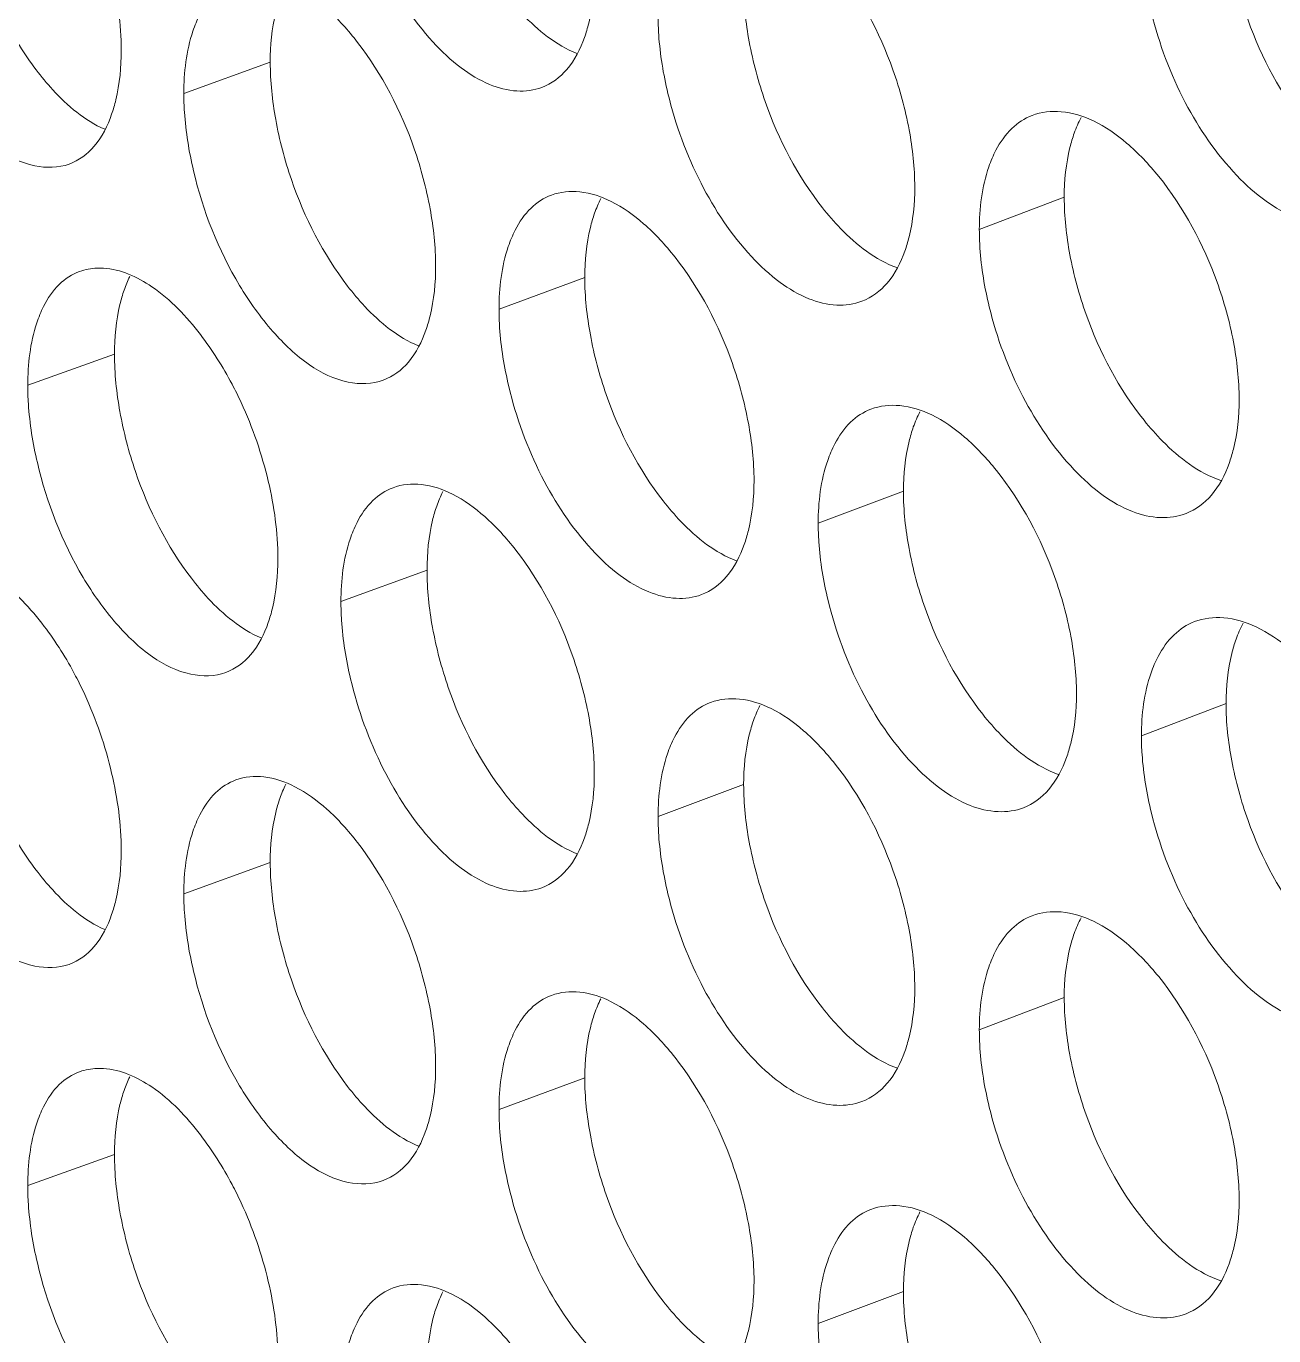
# Model space of a CAD drawing. Header units: millimetres. Extents: x 1177 to 4147, y 93 to 2194.
# Drawn here: x 2523.34 to 2535.62, y 744.59 to 757.48 of the extents above; entities that cross this region are included whole.
import ezdxf

# ---------------------------------------------------------------- set-up
doc = ezdxf.new("R2010")
doc.units = ezdxf.units.MM
doc.header["$LTSCALE"] = 0.1
doc.layers.get('0').update_dxf_attribs({"lineweight": 13})
doc.layers.add('标注', color=251, linetype='Continuous', lineweight=9)

# ---------------------------------------------------------------- blocks, each defined once
blk = doc.blocks.new('02')
for points, knots in [([(4627.348, 522.744), (4597.363, 531.299), (4553.55, 545.69), (4497.641, 568.487), (4458.71, 586.649), (4422.281, 606.068), (4388.51, 626.659), (4357.551, 648.334), (4338.416, 663.815), (4329.392, 671.722)], [0, 0, 0, 0, 0.278685, 0.411475, 0.539478, 0.662459, 0.780251, 0.892768, 1, 1, 1, 1]), ([(4626.906, 521.428), (4597.052, 529.945), (4553.424, 544.261), (4497.732, 566.923), (4458.929, 584.973), (4422.597, 604.269), (4388.892, 624.729), (4357.964, 646.263), (4338.829, 661.641), (4329.798, 669.496)], [0, 0, 0, 0, 0.278468, 0.411196, 0.539177, 0.662176, 0.780023, 0.892638, 1, 1, 1, 1]), ([(4628.518, 518.372), (4598.337, 526.935), (4554.235, 541.353), (4497.955, 564.22), (4458.766, 582.448), (4422.099, 601.945), (4388.114, 622.628), (4356.965, 644.402), (4337.717, 659.96), (4328.641, 667.907)], [0, 0, 0, 0, 0.278732, 0.411552, 0.539576, 0.662563, 0.780343, 0.892822, 1, 1, 1, 1]), ([(4328.202, 667.332), (4337.3, 659.316), (4356.601, 643.626), (4387.852, 621.677), (4421.956, 600.844), (4458.755, 581.215), (4498.091, 562.874), (4554.59, 539.876), (4598.873, 525.389), (4629.18, 516.79)], [0, 0, 0, 0, 0.107262, 0.219794, 0.337581, 0.460553, 0.588547, 0.721328, 1, 1, 1, 1])]:
    blk.add_open_spline(points, degree=3, knots=knots)
at = {"layer": '标注'}
for p, q in [((4377.338, 672.873), (4376.123, 672.433)), ((4388.503, 670.974), (4387.309, 670.52)), ((4381.761, 669.847), (4380.555, 669.402)), ((4375.148, 668.768), (4373.928, 668.332)), ((4375.148, 668.768), (4373.928, 668.332)), ((4386.242, 666.843), (4385.043, 666.392)), ((4379.543, 665.733), (4378.332, 665.29)), ((4379.543, 665.733), (4378.332, 665.29)), ((4390.778, 663.859), (4389.588, 663.403)), ((4383.995, 662.718), (4382.792, 662.269)), ((4383.995, 662.718), (4382.792, 662.269)), ((4377.338, 661.623), (4376.123, 661.183)), ((4388.503, 659.724), (4387.309, 659.27)), ((4388.503, 659.724), (4387.309, 659.27)), ((4381.761, 658.597), (4380.555, 658.152)), ((4375.148, 657.518), (4373.928, 657.082)), ((4386.242, 655.593), (4385.043, 655.142))]:
    blk.add_line(p, q, dxfattribs=at)
for points, knots in [([(4378.468, 675.453), (4378.572, 675.018), (4378.867, 674.198), (4379.445, 673.315), (4379.99, 672.795), (4380.392, 672.551), (4380.79, 672.445), (4381.046, 672.478), (4381.157, 672.519)], [0, 0, 0, 0, 0.309142, 0.59647, 0.720459, 0.827093, 0.918352, 1, 1, 1, 1]), ([(4375.243, 673.042), (4375.243, 673.407), (4375.137, 674.162), (4374.892, 674.881), (4374.73, 675.235)], [0, 0, 0, 0, 0.483896, 1, 1, 1, 1]), ([(4390.778, 675.109), (4390.778, 674.839), (4390.841, 674.279), (4391.139, 673.192), (4391.552, 672.418), (4391.908, 671.977)], [0, 0, 0, 0, 0.239851, 0.497219, 1, 1, 1, 1]), ([(4386.401, 671.118), (4386.401, 671.388), (4386.339, 671.949), (4386.043, 673.036), (4385.635, 673.812), (4385.283, 674.255)], [0, 0, 0, 0, 0.239858, 0.497322, 1, 1, 1, 1]), ([(4378.566, 673.152), (4378.435, 673.321), (4378.17, 673.618), (4377.724, 673.946), (4377.275, 674.104), (4376.979, 674.079), (4376.855, 674.034)], [0, 0, 0, 0, 0.313876, 0.582158, 0.805693, 1, 1, 1, 1]), ([(4381.757, 673.221), (4381.78, 673.287), (4381.866, 673.579), (4381.895, 673.887), (4381.895, 674.122)], [0, 0, 0, 0, 0.228354, 1, 1, 1, 1]), ([(4380.638, 673.838), (4380.715, 673.738), (4381, 673.404), (4381.357, 673.112), (4381.651, 672.997)], [0, 0, 0, 0, 0.28452, 1, 1, 1, 1]), ([(4383.995, 673.968), (4383.995, 673.697), (4384.056, 673.136), (4384.349, 672.048), (4384.753, 671.271), (4385.104, 670.828)], [0, 0, 0, 0, 0.240069, 0.497672, 1, 1, 1, 1]), ([(4373.48, 673.724), (4373.52, 673.636), (4373.683, 673.303), (4373.88, 672.985), (4374.046, 672.766)], [0, 0, 0, 0, 0.259163, 1, 1, 1, 1]), ([(4377.474, 673.774), (4377.451, 673.708), (4377.366, 673.415), (4377.338, 673.108), (4377.338, 672.873)], [0, 0, 0, 0, 0.227989, 1, 1, 1, 1]), ([(4376.347, 673.542), (4376.309, 673.467), (4376.166, 673.115), (4376.123, 672.729), (4376.123, 672.433)], [0, 0, 0, 0, 0.220518, 1, 1, 1, 1]), ([(4382.792, 673.519), (4382.792, 673.432), (4382.805, 673.067), (4382.865, 672.704), (4382.93, 672.433)], [0, 0, 0, 0, 0.237689, 1, 1, 1, 1]), ([(4389.73, 673.567), (4389.837, 673.131), (4390.144, 672.31), (4390.745, 671.431), (4391.31, 670.919), (4391.727, 670.683), (4392.138, 670.586), (4392.402, 670.626), (4392.516, 670.67)], [0, 0, 0, 0, 0.306595, 0.592601, 0.716644, 0.823962, 0.916568, 1, 1, 1, 1]), ([(4379.664, 670.007), (4379.664, 670.277), (4379.603, 670.838), (4379.312, 671.927), (4378.913, 672.705), (4378.566, 673.152)], [0, 0, 0, 0, 0.240077, 0.497775, 1, 1, 1, 1]), ([(4381.157, 672.519), (4381.293, 672.569), (4381.558, 672.77), (4381.7, 673.06), (4381.757, 673.221)], [0, 0, 0, 0, 0.459026, 1, 1, 1, 1]), ([(4375.108, 672.142), (4375.131, 672.208), (4375.215, 672.5), (4375.243, 672.807), (4375.243, 673.042)], [0, 0, 0, 0, 0.227924, 1, 1, 1, 1]), ([(4374.046, 672.766), (4374.119, 672.67), (4374.391, 672.341), (4374.729, 672.053), (4375.01, 671.931)], [0, 0, 0, 0, 0.284096, 1, 1, 1, 1]), ([(4377.338, 672.873), (4377.338, 672.603), (4377.398, 672.041), (4377.685, 670.952), (4378.082, 670.173), (4378.426, 669.725)], [0, 0, 0, 0, 0.240288, 0.498123, 1, 1, 1, 1]), ([(4376.123, 672.433), (4376.123, 672.346), (4376.136, 671.981), (4376.195, 671.617), (4376.259, 671.346)], [0, 0, 0, 0, 0.237616, 1, 1, 1, 1]), ([(4382.93, 672.433), (4383.035, 671.997), (4383.336, 671.177), (4383.922, 670.295), (4384.475, 669.779), (4384.884, 669.538), (4385.287, 669.436), (4385.546, 669.471), (4385.658, 669.513)], [0, 0, 0, 0, 0.308117, 0.594911, 0.718921, 0.825829, 0.917631, 1, 1, 1, 1]), ([(4389.831, 671.268), (4389.694, 671.437), (4389.417, 671.733), (4388.952, 672.057), (4388.485, 672.206), (4388.181, 672.174), (4388.052, 672.125)], [0, 0, 0, 0, 0.31112, 0.578509, 0.803168, 1, 1, 1, 1]), ([(4374.512, 671.441), (4374.648, 671.49), (4374.912, 671.691), (4375.052, 671.981), (4375.108, 672.142)], [0, 0, 0, 0, 0.456741, 1, 1, 1, 1]), ([(4388.052, 672.125), (4387.946, 672.084), (4387.74, 671.949), (4387.602, 671.748), (4387.543, 671.637)], [0, 0, 0, 0, 0.473719, 1, 1, 1, 1]), ([(4388.643, 671.876), (4388.62, 671.81), (4388.533, 671.517), (4388.503, 671.209), (4388.503, 670.974)], [0, 0, 0, 0, 0.228706, 1, 1, 1, 1]), ([(4373.491, 671.664), (4373.652, 671.551), (4373.979, 671.381), (4374.36, 671.387), (4374.512, 671.441)], [0, 0, 0, 0, 0.547725, 1, 1, 1, 1]), ([(4387.543, 671.637), (4387.504, 671.562), (4387.355, 671.208), (4387.309, 670.817), (4387.309, 670.52)], [0, 0, 0, 0, 0.221445, 1, 1, 1, 1]), ([(4376.259, 671.346), (4376.391, 670.782), (4376.708, 669.978), (4377.334, 669.099), (4377.698, 668.751), (4377.889, 668.62)], [0, 0, 0, 0, 0.537696, 0.785444, 1, 1, 1, 1]), ([(4390.963, 668.135), (4390.963, 668.405), (4390.9, 668.966), (4390.6, 670.053), (4390.186, 670.827), (4389.831, 671.268)], [0, 0, 0, 0, 0.239711, 0.497019, 1, 1, 1, 1]), ([(4383.03, 670.132), (4382.897, 670.301), (4382.626, 670.598), (4382.173, 670.924), (4381.717, 671.079), (4381.417, 671.051), (4381.292, 671.005)], [0, 0, 0, 0, 0.312757, 0.580674, 0.804664, 1, 1, 1, 1]), ([(4386.261, 670.217), (4386.285, 670.282), (4386.371, 670.575), (4386.401, 670.883), (4386.401, 671.118)], [0, 0, 0, 0, 0.228642, 1, 1, 1, 1]), ([(4381.292, 671.005), (4381.185, 670.965), (4380.978, 670.83), (4380.841, 670.627), (4380.783, 670.514)], [0, 0, 0, 0, 0.471808, 1, 1, 1, 1]), ([(4388.503, 670.974), (4388.503, 670.703), (4388.565, 670.143), (4388.862, 669.055), (4389.272, 668.28), (4389.626, 667.839)], [0, 0, 0, 0, 0.239923, 0.49737, 1, 1, 1, 1]), ([(4381.899, 670.749), (4381.876, 670.683), (4381.79, 670.39), (4381.761, 670.083), (4381.761, 669.847)], [0, 0, 0, 0, 0.228275, 1, 1, 1, 1]), ([(4385.104, 670.828), (4385.183, 670.727), (4385.477, 670.388), (4385.846, 670.095), (4386.149, 669.985)], [0, 0, 0, 0, 0.284751, 1, 1, 1, 1]), ([(4380.783, 670.514), (4380.745, 670.44), (4380.599, 670.086), (4380.555, 669.698), (4380.555, 669.402)], [0, 0, 0, 0, 0.220876, 1, 1, 1, 1]), ([(4387.309, 670.52), (4387.309, 670.433), (4387.322, 670.067), (4387.383, 669.704), (4387.449, 669.434)], [0, 0, 0, 0, 0.237738, 1, 1, 1, 1]), ([(4384.141, 666.992), (4384.141, 667.262), (4384.079, 667.823), (4383.785, 668.911), (4383.38, 669.688), (4383.03, 670.132)], [0, 0, 0, 0, 0.239931, 0.497473, 1, 1, 1, 1]), ([(4385.658, 669.513), (4385.795, 669.564), (4386.059, 669.766), (4386.204, 670.056), (4386.261, 670.217)], [0, 0, 0, 0, 0.460494, 1, 1, 1, 1]), ([(4374.992, 669.977), (4374.963, 669.979), (4374.85, 669.98), (4374.737, 669.96), (4374.658, 669.932)], [0, 0, 0, 0, 0.257824, 1, 1, 1, 1]), ([(4374.992, 669.977), (4374.963, 669.979), (4374.85, 669.98), (4374.737, 669.96), (4374.658, 669.932)], [0, 0, 0, 0, 0.257824, 1, 1, 1, 1]), ([(4376.356, 669.045), (4376.161, 669.298), (4375.776, 669.716), (4375.235, 669.962), (4374.992, 669.977)], [0, 0, 0, 0, 0.568444, 1, 1, 1, 1]), ([(4376.356, 669.045), (4376.161, 669.298), (4375.776, 669.716), (4375.235, 669.962), (4374.992, 669.977)], [0, 0, 0, 0, 0.568444, 1, 1, 1, 1]), ([(4379.527, 669.106), (4379.55, 669.172), (4379.635, 669.464), (4379.664, 669.772), (4379.664, 670.007)], [0, 0, 0, 0, 0.22821, 1, 1, 1, 1]), ([(4374.658, 669.932), (4374.552, 669.893), (4374.343, 669.757), (4374.208, 669.552), (4374.15, 669.438)], [0, 0, 0, 0, 0.469738, 1, 1, 1, 1]), ([(4374.658, 669.932), (4374.552, 669.893), (4374.343, 669.757), (4374.208, 669.552), (4374.15, 669.438)], [0, 0, 0, 0, 0.469738, 1, 1, 1, 1]), ([(4381.761, 669.847), (4381.761, 669.577), (4381.822, 669.016), (4382.113, 667.928), (4382.515, 667.15), (4382.864, 666.705)], [0, 0, 0, 0, 0.240142, 0.497822, 1, 1, 1, 1]), ([(4375.283, 669.669), (4375.26, 669.603), (4375.176, 669.31), (4375.148, 669.003), (4375.148, 668.768)], [0, 0, 0, 0, 0.227846, 1, 1, 1, 1]), ([(4375.283, 669.669), (4375.26, 669.603), (4375.176, 669.31), (4375.148, 669.003), (4375.148, 668.768)], [0, 0, 0, 0, 0.227846, 1, 1, 1, 1]), ([(4378.426, 669.725), (4378.502, 669.627), (4378.782, 669.294), (4379.133, 669.004), (4379.423, 668.887)], [0, 0, 0, 0, 0.28439, 1, 1, 1, 1]), ([(4374.15, 669.438), (4374.113, 669.364), (4373.971, 669.012), (4373.928, 668.626), (4373.928, 668.332)], [0, 0, 0, 0, 0.220347, 1, 1, 1, 1]), ([(4374.15, 669.438), (4374.113, 669.364), (4373.971, 669.012), (4373.928, 668.626), (4373.928, 668.332)], [0, 0, 0, 0, 0.220347, 1, 1, 1, 1]), ([(4380.555, 669.402), (4380.555, 669.315), (4380.568, 668.949), (4380.628, 668.586), (4380.692, 668.315)], [0, 0, 0, 0, 0.237664, 1, 1, 1, 1]), ([(4387.449, 669.434), (4387.555, 668.998), (4387.861, 668.177), (4388.457, 667.297), (4389.018, 666.784), (4389.432, 666.546), (4389.841, 666.447), (4390.103, 666.485), (4390.216, 666.529)], [0, 0, 0, 0, 0.307101, 0.593368, 0.717399, 0.82458, 0.91692, 1, 1, 1, 1]), ([(4376.929, 668.089), (4376.889, 668.176), (4376.724, 668.509), (4376.524, 668.826), (4376.356, 669.045)], [0, 0, 0, 0, 0.258962, 1, 1, 1, 1]), ([(4376.929, 668.089), (4376.889, 668.176), (4376.724, 668.509), (4376.524, 668.826), (4376.356, 669.045)], [0, 0, 0, 0, 0.258962, 1, 1, 1, 1]), ([(4378.928, 668.404), (4379.064, 668.454), (4379.328, 668.655), (4379.47, 668.945), (4379.527, 669.106)], [0, 0, 0, 0, 0.458276, 1, 1, 1, 1]), ([(4375.148, 668.768), (4375.148, 668.498), (4375.207, 667.937), (4375.492, 666.847), (4375.886, 666.067), (4376.229, 665.618)], [0, 0, 0, 0, 0.240361, 0.498273, 1, 1, 1, 1]), ([(4375.148, 668.768), (4375.148, 668.498), (4375.207, 667.937), (4375.492, 666.847), (4375.886, 666.067), (4376.229, 665.618)], [0, 0, 0, 0, 0.240361, 0.498273, 1, 1, 1, 1]), ([(4377.889, 668.62), (4378.053, 668.508), (4378.387, 668.339), (4378.773, 668.347), (4378.928, 668.404)], [0, 0, 0, 0, 0.54679, 1, 1, 1, 1]), ([(4373.928, 668.332), (4373.928, 668.245), (4373.941, 667.879), (4374, 667.515), (4374.063, 667.244)], [0, 0, 0, 0, 0.237593, 1, 1, 1, 1]), ([(4373.928, 668.332), (4373.928, 668.245), (4373.941, 667.879), (4374, 667.515), (4374.063, 667.244)], [0, 0, 0, 0, 0.237593, 1, 1, 1, 1]), ([(4380.692, 668.315), (4380.796, 667.88), (4381.094, 667.06), (4381.677, 666.177), (4382.226, 665.659), (4382.631, 665.417), (4383.031, 665.313), (4383.289, 665.346), (4383.401, 665.388)], [0, 0, 0, 0, 0.308628, 0.595689, 0.719688, 0.826459, 0.91799, 1, 1, 1, 1]), ([(4390.821, 667.233), (4390.845, 667.299), (4390.933, 667.592), (4390.963, 667.9), (4390.963, 668.135)], [0, 0, 0, 0, 0.228931, 1, 1, 1, 1]), ([(4377.446, 665.897), (4377.446, 666.262), (4377.339, 667.016), (4377.093, 667.735), (4376.929, 668.089)], [0, 0, 0, 0, 0.483858, 1, 1, 1, 1]), ([(4377.446, 665.897), (4377.446, 666.262), (4377.339, 667.016), (4377.093, 667.735), (4376.929, 668.089)], [0, 0, 0, 0, 0.483858, 1, 1, 1, 1]), ([(4385.785, 667.996), (4385.679, 667.956), (4385.472, 667.821), (4385.334, 667.619), (4385.276, 667.507)], [0, 0, 0, 0, 0.473099, 1, 1, 1, 1]), ([(4387.549, 667.134), (4387.414, 667.303), (4387.139, 667.599), (4386.678, 667.924), (4386.215, 668.075), (4385.912, 668.044), (4385.785, 667.996)], [0, 0, 0, 0, 0.31166, 0.579222, 0.803661, 1, 1, 1, 1]), ([(4386.381, 667.745), (4386.358, 667.679), (4386.271, 667.386), (4386.242, 667.078), (4386.242, 666.843)], [0, 0, 0, 0, 0.228562, 1, 1, 1, 1]), ([(4389.626, 667.839), (4389.708, 667.737), (4390.01, 667.394), (4390.393, 667.1), (4390.703, 666.994)], [0, 0, 0, 0, 0.284942, 1, 1, 1, 1]), ([(4385.276, 667.507), (4385.237, 667.432), (4385.089, 667.079), (4385.043, 666.689), (4385.043, 666.392)], [0, 0, 0, 0, 0.221251, 1, 1, 1, 1]), ([(4374.063, 667.244), (4374.195, 666.68), (4374.509, 665.876), (4375.131, 664.995), (4375.493, 664.646), (4375.683, 664.514)], [0, 0, 0, 0, 0.538094, 0.785773, 1, 1, 1, 1]), ([(4374.063, 667.244), (4374.195, 666.68), (4374.509, 665.876), (4375.131, 664.995), (4375.493, 664.646), (4375.683, 664.514)], [0, 0, 0, 0, 0.538094, 0.785773, 1, 1, 1, 1]), ([(4390.216, 666.529), (4390.353, 666.581), (4390.617, 666.783), (4390.763, 667.073), (4390.821, 667.233)], [0, 0, 0, 0, 0.46192, 1, 1, 1, 1]), ([(4388.675, 663.999), (4388.675, 664.269), (4388.612, 664.83), (4388.314, 665.917), (4387.903, 666.692), (4387.549, 667.134)], [0, 0, 0, 0, 0.239784, 0.49717, 1, 1, 1, 1]), ([(4379.066, 666.892), (4378.96, 666.853), (4378.752, 666.717), (4378.616, 666.514), (4378.558, 666.401)], [0, 0, 0, 0, 0.471136, 1, 1, 1, 1]), ([(4379.066, 666.892), (4378.96, 666.853), (4378.752, 666.717), (4378.616, 666.514), (4378.558, 666.401)], [0, 0, 0, 0, 0.471136, 1, 1, 1, 1]), ([(4380.791, 666.015), (4380.659, 666.183), (4380.391, 666.48), (4379.941, 666.808), (4379.489, 666.964), (4379.191, 666.938), (4379.066, 666.892)], [0, 0, 0, 0, 0.313314, 0.581411, 0.805175, 1, 1, 1, 1]), ([(4380.791, 666.015), (4380.659, 666.183), (4380.391, 666.48), (4379.941, 666.808), (4379.489, 666.964), (4379.191, 666.938), (4379.066, 666.892)], [0, 0, 0, 0, 0.313314, 0.581411, 0.805175, 1, 1, 1, 1]), ([(4384.002, 666.091), (4384.025, 666.157), (4384.112, 666.449), (4384.141, 666.757), (4384.141, 666.992)], [0, 0, 0, 0, 0.228498, 1, 1, 1, 1]), ([(4386.242, 666.843), (4386.242, 666.573), (4386.303, 666.012), (4386.598, 664.924), (4387.006, 664.148), (4387.358, 663.706)], [0, 0, 0, 0, 0.239996, 0.497521, 1, 1, 1, 1]), ([(4379.679, 666.633), (4379.656, 666.568), (4379.571, 666.275), (4379.543, 665.968), (4379.543, 665.733)], [0, 0, 0, 0, 0.228131, 1, 1, 1, 1]), ([(4379.679, 666.633), (4379.656, 666.568), (4379.571, 666.275), (4379.543, 665.968), (4379.543, 665.733)], [0, 0, 0, 0, 0.228131, 1, 1, 1, 1]), ([(4382.864, 666.705), (4382.942, 666.605), (4383.231, 666.268), (4383.595, 665.976), (4383.893, 665.863)], [0, 0, 0, 0, 0.284641, 1, 1, 1, 1]), ([(4378.558, 666.401), (4378.52, 666.326), (4378.376, 665.973), (4378.332, 665.586), (4378.332, 665.29)], [0, 0, 0, 0, 0.220694, 1, 1, 1, 1]), ([(4378.558, 666.401), (4378.52, 666.326), (4378.376, 665.973), (4378.332, 665.586), (4378.332, 665.29)], [0, 0, 0, 0, 0.220694, 1, 1, 1, 1]), ([(4385.043, 666.392), (4385.043, 666.305), (4385.057, 665.939), (4385.117, 665.576), (4385.183, 665.306)], [0, 0, 0, 0, 0.237713, 1, 1, 1, 1]), ([(4383.401, 665.388), (4383.537, 665.439), (4383.801, 665.64), (4383.945, 665.93), (4384.002, 666.091)], [0, 0, 0, 0, 0.459766, 1, 1, 1, 1]), ([(4377.31, 664.997), (4377.333, 665.062), (4377.418, 665.355), (4377.446, 665.662), (4377.446, 665.897)], [0, 0, 0, 0, 0.228067, 1, 1, 1, 1]), ([(4377.31, 664.997), (4377.333, 665.062), (4377.418, 665.355), (4377.446, 665.662), (4377.446, 665.897)], [0, 0, 0, 0, 0.228067, 1, 1, 1, 1]), ([(4381.895, 662.872), (4381.895, 663.142), (4381.834, 663.703), (4381.542, 664.791), (4381.139, 665.569), (4380.791, 666.015)], [0, 0, 0, 0, 0.240004, 0.497624, 1, 1, 1, 1]), ([(4381.895, 662.872), (4381.895, 663.142), (4381.834, 663.703), (4381.542, 664.791), (4381.139, 665.569), (4380.791, 666.015)], [0, 0, 0, 0, 0.240004, 0.497624, 1, 1, 1, 1]), ([(4374.16, 664.942), (4373.969, 665.194), (4373.59, 665.608), (4373.059, 665.858), (4372.82, 665.877)], [0, 0, 0, 0, 0.568222, 1, 1, 1, 1]), ([(4379.543, 665.733), (4379.543, 665.462), (4379.603, 664.901), (4379.892, 663.812), (4380.291, 663.034), (4380.638, 662.588)], [0, 0, 0, 0, 0.240215, 0.497973, 1, 1, 1, 1]), ([(4379.543, 665.733), (4379.543, 665.462), (4379.603, 664.901), (4379.892, 663.812), (4380.291, 663.034), (4380.638, 662.588)], [0, 0, 0, 0, 0.240215, 0.497973, 1, 1, 1, 1]), ([(4376.229, 665.618), (4376.303, 665.521), (4376.579, 665.19), (4376.924, 664.901), (4377.209, 664.781)], [0, 0, 0, 0, 0.284248, 1, 1, 1, 1]), ([(4376.229, 665.618), (4376.303, 665.521), (4376.579, 665.19), (4376.924, 664.901), (4377.209, 664.781)], [0, 0, 0, 0, 0.284248, 1, 1, 1, 1]), ([(4378.332, 665.29), (4378.332, 665.203), (4378.345, 664.837), (4378.404, 664.474), (4378.468, 664.203)], [0, 0, 0, 0, 0.23764, 1, 1, 1, 1]), ([(4378.332, 665.29), (4378.332, 665.203), (4378.345, 664.837), (4378.404, 664.474), (4378.468, 664.203)], [0, 0, 0, 0, 0.23764, 1, 1, 1, 1]), ([(4385.183, 665.306), (4385.288, 664.87), (4385.591, 664.049), (4386.183, 663.168), (4386.74, 662.654), (4387.151, 662.414), (4387.557, 662.314), (4387.818, 662.35), (4387.93, 662.393)], [0, 0, 0, 0, 0.307608, 0.594138, 0.718158, 0.825202, 0.917274, 1, 1, 1, 1]), ([(4376.713, 664.295), (4376.848, 664.344), (4377.113, 664.545), (4377.254, 664.835), (4377.31, 664.997)], [0, 0, 0, 0, 0.457514, 1, 1, 1, 1]), ([(4376.713, 664.295), (4376.848, 664.344), (4377.113, 664.545), (4377.254, 664.835), (4377.31, 664.997)], [0, 0, 0, 0, 0.457514, 1, 1, 1, 1]), ([(4390.334, 665.009), (4390.228, 664.968), (4390.022, 664.832), (4389.883, 664.632), (4389.824, 664.521)], [0, 0, 0, 0, 0.474323, 1, 1, 1, 1]), ([(4392.126, 664.157), (4391.988, 664.326), (4391.708, 664.622), (4391.24, 664.945), (4390.769, 665.092), (4390.463, 665.058), (4390.334, 665.009)], [0, 0, 0, 0, 0.310585, 0.577804, 0.802682, 1, 1, 1, 1]), ([(4374.73, 663.985), (4374.689, 664.073), (4374.525, 664.406), (4374.327, 664.723), (4374.16, 664.942)], [0, 0, 0, 0, 0.259052, 1, 1, 1, 1]), ([(4390.919, 664.762), (4390.896, 664.696), (4390.808, 664.403), (4390.778, 664.095), (4390.778, 663.859)], [0, 0, 0, 0, 0.228851, 1, 1, 1, 1]), ([(4375.683, 664.514), (4375.845, 664.402), (4376.176, 664.233), (4376.559, 664.239), (4376.713, 664.295)], [0, 0, 0, 0, 0.547253, 1, 1, 1, 1]), ([(4375.683, 664.514), (4375.845, 664.402), (4376.176, 664.233), (4376.559, 664.239), (4376.713, 664.295)], [0, 0, 0, 0, 0.547253, 1, 1, 1, 1]), ([(4389.824, 664.521), (4389.785, 664.446), (4389.635, 664.092), (4389.588, 663.701), (4389.588, 663.403)], [0, 0, 0, 0, 0.221643, 1, 1, 1, 1]), ([(4378.468, 664.203), (4378.572, 663.768), (4378.867, 662.948), (4379.445, 662.065), (4379.99, 661.545), (4380.392, 661.301), (4380.79, 661.195), (4381.046, 661.228), (4381.157, 661.269)], [0, 0, 0, 0, 0.309142, 0.59647, 0.720459, 0.827093, 0.918352, 1, 1, 1, 1]), ([(4378.468, 664.203), (4378.572, 663.768), (4378.867, 662.948), (4379.445, 662.065), (4379.99, 661.545), (4380.392, 661.301), (4380.79, 661.195), (4381.046, 661.228), (4381.157, 661.269)], [0, 0, 0, 0, 0.309142, 0.59647, 0.720459, 0.827093, 0.918352, 1, 1, 1, 1]), ([(4375.243, 661.792), (4375.243, 662.157), (4375.137, 662.912), (4374.892, 663.631), (4374.73, 663.985)], [0, 0, 0, 0, 0.483896, 1, 1, 1, 1]), ([(4383.531, 663.873), (4383.425, 663.833), (4383.218, 663.697), (4383.08, 663.495), (4383.022, 663.383)], [0, 0, 0, 0, 0.472462, 1, 1, 1, 1]), ([(4383.531, 663.873), (4383.425, 663.833), (4383.218, 663.697), (4383.08, 663.495), (4383.022, 663.383)], [0, 0, 0, 0, 0.472462, 1, 1, 1, 1]), ([(4385.283, 663.005), (4385.148, 663.174), (4384.876, 663.471), (4384.419, 663.797), (4383.959, 663.949), (4383.658, 663.92), (4383.531, 663.873)], [0, 0, 0, 0, 0.312206, 0.579944, 0.804159, 1, 1, 1, 1]), ([(4385.283, 663.005), (4385.148, 663.174), (4384.876, 663.471), (4384.419, 663.797), (4383.959, 663.949), (4383.658, 663.92), (4383.531, 663.873)], [0, 0, 0, 0, 0.312206, 0.579944, 0.804159, 1, 1, 1, 1]), ([(4388.534, 663.097), (4388.558, 663.163), (4388.645, 663.456), (4388.675, 663.764), (4388.675, 663.999)], [0, 0, 0, 0, 0.228786, 1, 1, 1, 1]), ([(4387.358, 663.706), (4387.439, 663.604), (4387.737, 663.263), (4388.112, 662.97), (4388.419, 662.862)], [0, 0, 0, 0, 0.284851, 1, 1, 1, 1]), ([(4390.778, 663.859), (4390.778, 663.589), (4390.841, 663.029), (4391.139, 661.942), (4391.552, 661.168), (4391.908, 660.727)], [0, 0, 0, 0, 0.239851, 0.497219, 1, 1, 1, 1]), ([(4384.133, 663.619), (4384.11, 663.553), (4384.024, 663.26), (4383.995, 662.953), (4383.995, 662.718)], [0, 0, 0, 0, 0.228418, 1, 1, 1, 1]), ([(4384.133, 663.619), (4384.11, 663.553), (4384.024, 663.26), (4383.995, 662.953), (4383.995, 662.718)], [0, 0, 0, 0, 0.228418, 1, 1, 1, 1]), ([(4383.022, 663.383), (4382.983, 663.308), (4382.837, 662.955), (4382.792, 662.566), (4382.792, 662.269)], [0, 0, 0, 0, 0.221061, 1, 1, 1, 1]), ([(4383.022, 663.383), (4382.983, 663.308), (4382.837, 662.955), (4382.792, 662.566), (4382.792, 662.269)], [0, 0, 0, 0, 0.221061, 1, 1, 1, 1]), ([(4389.588, 663.403), (4389.588, 663.316), (4389.602, 662.951), (4389.663, 662.588), (4389.73, 662.317)], [0, 0, 0, 0, 0.237763, 1, 1, 1, 1]), ([(4386.401, 659.868), (4386.401, 660.138), (4386.339, 660.699), (4386.043, 661.786), (4385.635, 662.562), (4385.283, 663.005)], [0, 0, 0, 0, 0.239858, 0.497322, 1, 1, 1, 1]), ([(4386.401, 659.868), (4386.401, 660.138), (4386.339, 660.699), (4386.043, 661.786), (4385.635, 662.562), (4385.283, 663.005)], [0, 0, 0, 0, 0.239858, 0.497322, 1, 1, 1, 1]), ([(4387.93, 662.393), (4388.067, 662.445), (4388.331, 662.647), (4388.476, 662.937), (4388.534, 663.097)], [0, 0, 0, 0, 0.461212, 1, 1, 1, 1]), ([(4376.855, 662.784), (4376.749, 662.746), (4376.54, 662.609), (4376.404, 662.405), (4376.347, 662.292)], [0, 0, 0, 0, 0.470447, 1, 1, 1, 1]), ([(4378.566, 661.902), (4378.435, 662.071), (4378.17, 662.368), (4377.724, 662.696), (4377.275, 662.854), (4376.979, 662.829), (4376.855, 662.784)], [0, 0, 0, 0, 0.313876, 0.582158, 0.805693, 1, 1, 1, 1]), ([(4381.757, 661.971), (4381.78, 662.037), (4381.866, 662.329), (4381.895, 662.637), (4381.895, 662.872)], [0, 0, 0, 0, 0.228354, 1, 1, 1, 1]), ([(4381.757, 661.971), (4381.78, 662.037), (4381.866, 662.329), (4381.895, 662.637), (4381.895, 662.872)], [0, 0, 0, 0, 0.228354, 1, 1, 1, 1]), ([(4380.638, 662.588), (4380.715, 662.488), (4381, 662.154), (4381.357, 661.862), (4381.651, 661.747)], [0, 0, 0, 0, 0.28452, 1, 1, 1, 1]), ([(4380.638, 662.588), (4380.715, 662.488), (4381, 662.154), (4381.357, 661.862), (4381.651, 661.747)], [0, 0, 0, 0, 0.28452, 1, 1, 1, 1]), ([(4383.995, 662.718), (4383.995, 662.447), (4384.056, 661.886), (4384.349, 660.798), (4384.753, 660.021), (4385.104, 659.578)], [0, 0, 0, 0, 0.240069, 0.497672, 1, 1, 1, 1]), ([(4383.995, 662.718), (4383.995, 662.447), (4384.056, 661.886), (4384.349, 660.798), (4384.753, 660.021), (4385.104, 659.578)], [0, 0, 0, 0, 0.240069, 0.497672, 1, 1, 1, 1]), ([(4373.48, 662.474), (4373.52, 662.386), (4373.683, 662.053), (4373.88, 661.735), (4374.046, 661.516)], [0, 0, 0, 0, 0.259163, 1, 1, 1, 1]), ([(4377.474, 662.524), (4377.451, 662.458), (4377.366, 662.165), (4377.338, 661.858), (4377.338, 661.623)], [0, 0, 0, 0, 0.227989, 1, 1, 1, 1]), ([(4376.347, 662.292), (4376.309, 662.217), (4376.166, 661.865), (4376.123, 661.479), (4376.123, 661.183)], [0, 0, 0, 0, 0.220518, 1, 1, 1, 1]), ([(4382.792, 662.269), (4382.792, 662.182), (4382.805, 661.817), (4382.865, 661.454), (4382.93, 661.183)], [0, 0, 0, 0, 0.237689, 1, 1, 1, 1]), ([(4382.792, 662.269), (4382.792, 662.182), (4382.805, 661.817), (4382.865, 661.454), (4382.93, 661.183)], [0, 0, 0, 0, 0.237689, 1, 1, 1, 1]), ([(4389.73, 662.317), (4389.837, 661.881), (4390.144, 661.06), (4390.745, 660.181), (4391.31, 659.669), (4391.727, 659.433), (4392.138, 659.336), (4392.402, 659.376), (4392.516, 659.42)], [0, 0, 0, 0, 0.306595, 0.592601, 0.716644, 0.823962, 0.916568, 1, 1, 1, 1]), ([(4379.664, 658.757), (4379.664, 659.027), (4379.603, 659.588), (4379.312, 660.677), (4378.913, 661.455), (4378.566, 661.902)], [0, 0, 0, 0, 0.240077, 0.497775, 1, 1, 1, 1]), ([(4381.157, 661.269), (4381.293, 661.319), (4381.558, 661.52), (4381.7, 661.81), (4381.757, 661.971)], [0, 0, 0, 0, 0.459026, 1, 1, 1, 1]), ([(4381.157, 661.269), (4381.293, 661.319), (4381.558, 661.52), (4381.7, 661.81), (4381.757, 661.971)], [0, 0, 0, 0, 0.459026, 1, 1, 1, 1]), ([(4375.108, 660.892), (4375.131, 660.958), (4375.215, 661.25), (4375.243, 661.557), (4375.243, 661.792)], [0, 0, 0, 0, 0.227924, 1, 1, 1, 1]), ([(4374.046, 661.516), (4374.119, 661.42), (4374.391, 661.091), (4374.729, 660.803), (4375.01, 660.681)], [0, 0, 0, 0, 0.284096, 1, 1, 1, 1]), ([(4377.338, 661.623), (4377.338, 661.353), (4377.398, 660.791), (4377.685, 659.702), (4378.082, 658.923), (4378.426, 658.475)], [0, 0, 0, 0, 0.240288, 0.498123, 1, 1, 1, 1]), ([(4376.123, 661.183), (4376.123, 661.096), (4376.136, 660.731), (4376.195, 660.367), (4376.259, 660.096)], [0, 0, 0, 0, 0.237616, 1, 1, 1, 1]), ([(4382.93, 661.183), (4383.035, 660.747), (4383.336, 659.927), (4383.922, 659.045), (4384.475, 658.529), (4384.884, 658.288), (4385.287, 658.186), (4385.546, 658.221), (4385.658, 658.263)], [0, 0, 0, 0, 0.308117, 0.594911, 0.718921, 0.825829, 0.917631, 1, 1, 1, 1]), ([(4382.93, 661.183), (4383.035, 660.747), (4383.336, 659.927), (4383.922, 659.045), (4384.475, 658.529), (4384.884, 658.288), (4385.287, 658.186), (4385.546, 658.221), (4385.658, 658.263)], [0, 0, 0, 0, 0.308117, 0.594911, 0.718921, 0.825829, 0.917631, 1, 1, 1, 1]), ([(4389.831, 660.018), (4389.694, 660.187), (4389.417, 660.483), (4388.952, 660.807), (4388.485, 660.956), (4388.181, 660.924), (4388.052, 660.875)], [0, 0, 0, 0, 0.31112, 0.578509, 0.803168, 1, 1, 1, 1]), ([(4389.831, 660.018), (4389.694, 660.187), (4389.417, 660.483), (4388.952, 660.807), (4388.485, 660.956), (4388.181, 660.924), (4388.052, 660.875)], [0, 0, 0, 0, 0.31112, 0.578509, 0.803168, 1, 1, 1, 1]), ([(4374.512, 660.191), (4374.648, 660.24), (4374.912, 660.441), (4375.052, 660.731), (4375.108, 660.892)], [0, 0, 0, 0, 0.456741, 1, 1, 1, 1]), ([(4388.052, 660.875), (4387.946, 660.834), (4387.74, 660.699), (4387.602, 660.498), (4387.543, 660.387)], [0, 0, 0, 0, 0.473719, 1, 1, 1, 1]), ([(4388.052, 660.875), (4387.946, 660.834), (4387.74, 660.699), (4387.602, 660.498), (4387.543, 660.387)], [0, 0, 0, 0, 0.473719, 1, 1, 1, 1]), ([(4388.643, 660.626), (4388.62, 660.56), (4388.533, 660.267), (4388.503, 659.959), (4388.503, 659.724)], [0, 0, 0, 0, 0.228706, 1, 1, 1, 1]), ([(4388.643, 660.626), (4388.62, 660.56), (4388.533, 660.267), (4388.503, 659.959), (4388.503, 659.724)], [0, 0, 0, 0, 0.228706, 1, 1, 1, 1]), ([(4373.491, 660.414), (4373.652, 660.301), (4373.979, 660.131), (4374.36, 660.137), (4374.512, 660.191)], [0, 0, 0, 0, 0.547725, 1, 1, 1, 1]), ([(4387.543, 660.387), (4387.504, 660.312), (4387.355, 659.958), (4387.309, 659.567), (4387.309, 659.27)], [0, 0, 0, 0, 0.221445, 1, 1, 1, 1]), ([(4387.543, 660.387), (4387.504, 660.312), (4387.355, 659.958), (4387.309, 659.567), (4387.309, 659.27)], [0, 0, 0, 0, 0.221445, 1, 1, 1, 1]), ([(4376.259, 660.096), (4376.391, 659.532), (4376.708, 658.728), (4377.334, 657.849), (4377.698, 657.501), (4377.889, 657.37)], [0, 0, 0, 0, 0.537696, 0.785444, 1, 1, 1, 1]), ([(4390.963, 656.885), (4390.963, 657.155), (4390.9, 657.716), (4390.6, 658.803), (4390.186, 659.577), (4389.831, 660.018)], [0, 0, 0, 0, 0.239711, 0.497019, 1, 1, 1, 1]), ([(4390.963, 656.885), (4390.963, 657.155), (4390.9, 657.716), (4390.6, 658.803), (4390.186, 659.577), (4389.831, 660.018)], [0, 0, 0, 0, 0.239711, 0.497019, 1, 1, 1, 1]), ([(4386.261, 658.967), (4386.285, 659.032), (4386.371, 659.325), (4386.401, 659.633), (4386.401, 659.868)], [0, 0, 0, 0, 0.228642, 1, 1, 1, 1]), ([(4386.261, 658.967), (4386.285, 659.032), (4386.371, 659.325), (4386.401, 659.633), (4386.401, 659.868)], [0, 0, 0, 0, 0.228642, 1, 1, 1, 1]), ([(4381.292, 659.755), (4381.185, 659.715), (4380.978, 659.58), (4380.841, 659.377), (4380.783, 659.264)], [0, 0, 0, 0, 0.471808, 1, 1, 1, 1]), ([(4383.03, 658.882), (4382.897, 659.051), (4382.626, 659.348), (4382.173, 659.674), (4381.717, 659.829), (4381.417, 659.801), (4381.292, 659.755)], [0, 0, 0, 0, 0.312757, 0.580674, 0.804664, 1, 1, 1, 1]), ([(4388.503, 659.724), (4388.503, 659.453), (4388.565, 658.893), (4388.862, 657.805), (4389.272, 657.03), (4389.626, 656.589)], [0, 0, 0, 0, 0.239923, 0.49737, 1, 1, 1, 1]), ([(4388.503, 659.724), (4388.503, 659.453), (4388.565, 658.893), (4388.862, 657.805), (4389.272, 657.03), (4389.626, 656.589)], [0, 0, 0, 0, 0.239923, 0.49737, 1, 1, 1, 1]), ([(4381.899, 659.499), (4381.876, 659.433), (4381.79, 659.14), (4381.761, 658.833), (4381.761, 658.597)], [0, 0, 0, 0, 0.228275, 1, 1, 1, 1]), ([(4385.104, 659.578), (4385.183, 659.477), (4385.477, 659.138), (4385.846, 658.845), (4386.149, 658.735)], [0, 0, 0, 0, 0.284751, 1, 1, 1, 1]), ([(4385.104, 659.578), (4385.183, 659.477), (4385.477, 659.138), (4385.846, 658.845), (4386.149, 658.735)], [0, 0, 0, 0, 0.284751, 1, 1, 1, 1]), ([(4387.309, 659.27), (4387.309, 659.183), (4387.322, 658.817), (4387.383, 658.454), (4387.449, 658.184)], [0, 0, 0, 0, 0.237738, 1, 1, 1, 1]), ([(4387.309, 659.27), (4387.309, 659.183), (4387.322, 658.817), (4387.383, 658.454), (4387.449, 658.184)], [0, 0, 0, 0, 0.237738, 1, 1, 1, 1]), ([(4380.783, 659.264), (4380.745, 659.19), (4380.599, 658.836), (4380.555, 658.448), (4380.555, 658.152)], [0, 0, 0, 0, 0.220876, 1, 1, 1, 1]), ([(4385.658, 658.263), (4385.795, 658.314), (4386.059, 658.516), (4386.204, 658.806), (4386.261, 658.967)], [0, 0, 0, 0, 0.460494, 1, 1, 1, 1]), ([(4385.658, 658.263), (4385.795, 658.314), (4386.059, 658.516), (4386.204, 658.806), (4386.261, 658.967)], [0, 0, 0, 0, 0.460494, 1, 1, 1, 1]), ([(4374.992, 658.727), (4374.963, 658.729), (4374.85, 658.73), (4374.737, 658.71), (4374.658, 658.682)], [0, 0, 0, 0, 0.257824, 1, 1, 1, 1]), ([(4376.356, 657.795), (4376.161, 658.048), (4375.776, 658.466), (4375.235, 658.712), (4374.992, 658.727)], [0, 0, 0, 0, 0.568444, 1, 1, 1, 1]), ([(4379.527, 657.856), (4379.55, 657.922), (4379.635, 658.214), (4379.664, 658.522), (4379.664, 658.757)], [0, 0, 0, 0, 0.22821, 1, 1, 1, 1]), ([(4384.141, 655.742), (4384.141, 656.012), (4384.079, 656.573), (4383.785, 657.661), (4383.38, 658.438), (4383.03, 658.882)], [0, 0, 0, 0, 0.239931, 0.497473, 1, 1, 1, 1]), ([(4374.658, 658.682), (4374.552, 658.643), (4374.343, 658.507), (4374.208, 658.302), (4374.15, 658.188)], [0, 0, 0, 0, 0.469738, 1, 1, 1, 1]), ([(4381.761, 658.597), (4381.761, 658.327), (4381.822, 657.766), (4382.113, 656.678), (4382.515, 655.9), (4382.864, 655.455)], [0, 0, 0, 0, 0.240142, 0.497822, 1, 1, 1, 1]), ([(4375.283, 658.419), (4375.26, 658.353), (4375.176, 658.06), (4375.148, 657.753), (4375.148, 657.518)], [0, 0, 0, 0, 0.227846, 1, 1, 1, 1]), ([(4378.426, 658.475), (4378.502, 658.377), (4378.782, 658.044), (4379.133, 657.754), (4379.423, 657.637)], [0, 0, 0, 0, 0.28439, 1, 1, 1, 1]), ([(4374.15, 658.188), (4374.113, 658.114), (4373.971, 657.762), (4373.928, 657.376), (4373.928, 657.082)], [0, 0, 0, 0, 0.220347, 1, 1, 1, 1]), ([(4387.449, 658.184), (4387.555, 657.748), (4387.861, 656.927), (4388.457, 656.047), (4389.018, 655.534), (4389.432, 655.296), (4389.841, 655.197), (4390.103, 655.235), (4390.216, 655.279)], [0, 0, 0, 0, 0.307101, 0.593368, 0.717399, 0.82458, 0.91692, 1, 1, 1, 1]), ([(4387.449, 658.184), (4387.555, 657.748), (4387.861, 656.927), (4388.457, 656.047), (4389.018, 655.534), (4389.432, 655.296), (4389.841, 655.197), (4390.103, 655.235), (4390.216, 655.279)], [0, 0, 0, 0, 0.307101, 0.593368, 0.717399, 0.82458, 0.91692, 1, 1, 1, 1]), ([(4380.555, 658.152), (4380.555, 658.065), (4380.568, 657.699), (4380.628, 657.336), (4380.692, 657.065)], [0, 0, 0, 0, 0.237664, 1, 1, 1, 1]), ([(4376.929, 656.839), (4376.889, 656.926), (4376.724, 657.259), (4376.524, 657.576), (4376.356, 657.795)], [0, 0, 0, 0, 0.258962, 1, 1, 1, 1]), ([(4378.928, 657.154), (4379.064, 657.204), (4379.328, 657.405), (4379.47, 657.695), (4379.527, 657.856)], [0, 0, 0, 0, 0.458276, 1, 1, 1, 1]), ([(4375.148, 657.518), (4375.148, 657.248), (4375.207, 656.687), (4375.492, 655.597), (4375.886, 654.817), (4376.229, 654.368)], [0, 0, 0, 0, 0.240361, 0.498273, 1, 1, 1, 1]), ([(4377.889, 657.37), (4378.053, 657.258), (4378.387, 657.089), (4378.773, 657.097), (4378.928, 657.154)], [0, 0, 0, 0, 0.54679, 1, 1, 1, 1]), ([(4373.928, 657.082), (4373.928, 656.995), (4373.941, 656.629), (4374, 656.265), (4374.063, 655.994)], [0, 0, 0, 0, 0.237593, 1, 1, 1, 1]), ([(4380.692, 657.065), (4380.796, 656.63), (4381.094, 655.81), (4381.677, 654.927), (4382.226, 654.409), (4382.631, 654.167), (4383.031, 654.063), (4383.289, 654.096), (4383.401, 654.138)], [0, 0, 0, 0, 0.308628, 0.595689, 0.719688, 0.826459, 0.91799, 1, 1, 1, 1]), ([(4390.821, 655.983), (4390.845, 656.049), (4390.933, 656.342), (4390.963, 656.65), (4390.963, 656.885)], [0, 0, 0, 0, 0.228931, 1, 1, 1, 1]), ([(4390.821, 655.983), (4390.845, 656.049), (4390.933, 656.342), (4390.963, 656.65), (4390.963, 656.885)], [0, 0, 0, 0, 0.228931, 1, 1, 1, 1]), ([(4377.446, 654.647), (4377.446, 655.012), (4377.339, 655.766), (4377.093, 656.485), (4376.929, 656.839)], [0, 0, 0, 0, 0.483858, 1, 1, 1, 1]), ([(4385.785, 656.746), (4385.679, 656.706), (4385.472, 656.571), (4385.334, 656.369), (4385.276, 656.257)], [0, 0, 0, 0, 0.473099, 1, 1, 1, 1]), ([(4387.549, 655.884), (4387.414, 656.053), (4387.139, 656.349), (4386.678, 656.674), (4386.215, 656.825), (4385.912, 656.794), (4385.785, 656.746)], [0, 0, 0, 0, 0.31166, 0.579222, 0.803661, 1, 1, 1, 1]), ([(4389.626, 656.589), (4389.708, 656.487), (4390.01, 656.144), (4390.393, 655.85), (4390.703, 655.744)], [0, 0, 0, 0, 0.284942, 1, 1, 1, 1]), ([(4389.626, 656.589), (4389.708, 656.487), (4390.01, 656.144), (4390.393, 655.85), (4390.703, 655.744)], [0, 0, 0, 0, 0.284942, 1, 1, 1, 1]), ([(4386.381, 656.495), (4386.358, 656.429), (4386.271, 656.136), (4386.242, 655.828), (4386.242, 655.593)], [0, 0, 0, 0, 0.228562, 1, 1, 1, 1]), ([(4385.276, 656.257), (4385.237, 656.182), (4385.089, 655.829), (4385.043, 655.439), (4385.043, 655.142)], [0, 0, 0, 0, 0.221251, 1, 1, 1, 1]), ([(4374.063, 655.994), (4374.195, 655.43), (4374.509, 654.626), (4375.131, 653.745), (4375.493, 653.396), (4375.683, 653.264)], [0, 0, 0, 0, 0.538094, 0.785773, 1, 1, 1, 1]), ([(4390.216, 655.279), (4390.353, 655.331), (4390.617, 655.533), (4390.763, 655.823), (4390.821, 655.983)], [0, 0, 0, 0, 0.46192, 1, 1, 1, 1]), ([(4390.216, 655.279), (4390.353, 655.331), (4390.617, 655.533), (4390.763, 655.823), (4390.821, 655.983)], [0, 0, 0, 0, 0.46192, 1, 1, 1, 1]), ([(4388.675, 652.749), (4388.675, 653.019), (4388.612, 653.58), (4388.314, 654.667), (4387.903, 655.442), (4387.549, 655.884)], [0, 0, 0, 0, 0.239784, 0.49717, 1, 1, 1, 1]), ([(4379.066, 655.642), (4378.96, 655.603), (4378.752, 655.467), (4378.616, 655.264), (4378.558, 655.151)], [0, 0, 0, 0, 0.471136, 1, 1, 1, 1]), ([(4380.791, 654.765), (4380.659, 654.933), (4380.391, 655.23), (4379.941, 655.558), (4379.489, 655.714), (4379.191, 655.688), (4379.066, 655.642)], [0, 0, 0, 0, 0.313314, 0.581411, 0.805175, 1, 1, 1, 1]), ([(4384.002, 654.841), (4384.025, 654.907), (4384.112, 655.199), (4384.141, 655.507), (4384.141, 655.742)], [0, 0, 0, 0, 0.228498, 1, 1, 1, 1]), ([(4386.242, 655.593), (4386.242, 655.323), (4386.303, 654.762), (4386.598, 653.674), (4387.006, 652.898), (4387.358, 652.456)], [0, 0, 0, 0, 0.239996, 0.497521, 1, 1, 1, 1]), ([(4382.864, 655.455), (4382.942, 655.355), (4383.231, 655.018), (4383.595, 654.726), (4383.893, 654.613)], [0, 0, 0, 0, 0.284641, 1, 1, 1, 1]), ([(4379.679, 655.383), (4379.656, 655.318), (4379.571, 655.025), (4379.543, 654.718), (4379.543, 654.483)], [0, 0, 0, 0, 0.228131, 1, 1, 1, 1]), ([(4378.558, 655.151), (4378.52, 655.076), (4378.376, 654.723), (4378.332, 654.336), (4378.332, 654.04)], [0, 0, 0, 0, 0.220694, 1, 1, 1, 1]), ([(4385.043, 655.142), (4385.043, 655.055), (4385.057, 654.689), (4385.117, 654.326), (4385.183, 654.056)], [0, 0, 0, 0, 0.237713, 1, 1, 1, 1])]:
    blk.add_open_spline(points, degree=3, knots=knots, dxfattribs=at)
for points in [[(4388.739, 672.095), (4388.702, 672.025), (4388.67, 671.951), (4388.643, 671.876)], [(4381.987, 670.956), (4381.953, 670.889), (4381.924, 670.819), (4381.899, 670.749)], [(4375.363, 669.862), (4375.332, 669.8), (4375.305, 669.735), (4375.283, 669.669)], [(4375.363, 669.862), (4375.332, 669.8), (4375.305, 669.735), (4375.283, 669.669)], [(4386.474, 667.96), (4386.438, 667.891), (4386.407, 667.819), (4386.381, 667.745)], [(4379.765, 666.836), (4379.732, 666.771), (4379.704, 666.703), (4379.679, 666.633)], [(4379.765, 666.836), (4379.732, 666.771), (4379.704, 666.703), (4379.679, 666.633)], [(4391.018, 664.986), (4390.979, 664.914), (4390.947, 664.839), (4390.919, 664.762)], [(4384.224, 663.83), (4384.189, 663.762), (4384.159, 663.691), (4384.133, 663.619)], [(4384.224, 663.83), (4384.189, 663.762), (4384.159, 663.691), (4384.133, 663.619)], [(4377.556, 662.722), (4377.525, 662.658), (4377.497, 662.591), (4377.474, 662.524)], [(4388.739, 660.845), (4388.702, 660.775), (4388.67, 660.701), (4388.643, 660.626)], [(4388.739, 660.845), (4388.702, 660.775), (4388.67, 660.701), (4388.643, 660.626)], [(4381.987, 659.706), (4381.953, 659.639), (4381.924, 659.569), (4381.899, 659.499)], [(4375.363, 658.612), (4375.332, 658.55), (4375.305, 658.485), (4375.283, 658.419)], [(4386.474, 656.71), (4386.438, 656.641), (4386.407, 656.569), (4386.381, 656.495)], [(4379.765, 655.586), (4379.732, 655.521), (4379.704, 655.453), (4379.679, 655.383)]]:
    blk.add_open_spline(points, degree=3, dxfattribs=at)

msp = doc.modelspace()

# ---------------------------------------------------------------- block references
at = {"xscale": 0.7, "yscale": 0.7, "zscale": 0.7}
msp.add_blockref('02', (-538.391, 286.112), dxfattribs=at)

doc.saveas('drawing.dxf')
